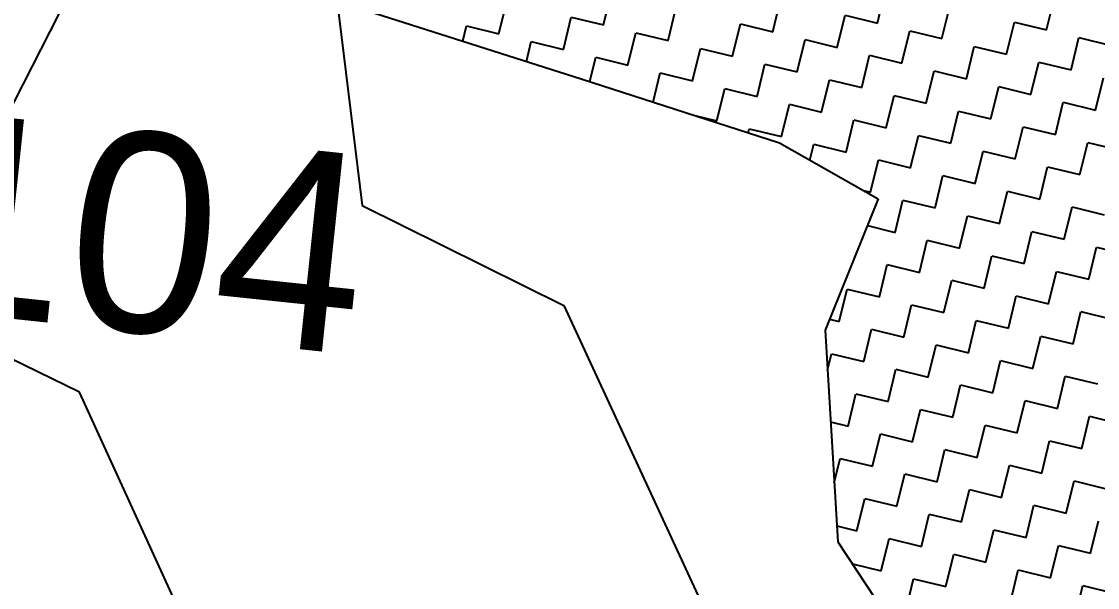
# Model space of a CAD drawing. Header units: metres. Extents: x 280481 to 282563, y 2046849 to 2049468.
# Drawn here: x 281593.9 to 281675.5, y 2048614 to 2048656.9 of the extents above; entities that cross this region are included whole.
import ezdxf
from ezdxf.enums import TextEntityAlignment as Align

# ---------------------------------------------------------------- set-up
doc = ezdxf.new("R2010")
doc.units = ezdxf.units.M
for name, color, linetype in [('POLY_HATCH', 12, 'Continuous'), ('POLY_PARCEL', 6, 'Continuous'), ('TEXT_PARCEL', 7, 'Continuous')]:
    doc.layers.add(name, color=color, linetype=linetype)
doc.styles.add('TEXT_MAP', font='')
doc.styles.get('TEXT_MAP').set_extended_font_data('Kruti Dev 050')

msp = doc.modelspace()

# ---------------------------------------------------------------- linework, layer by layer
at = {"layer": 'POLY_HATCH', "linetype": 'Continuous'}
for p, q in [((281638.02, 2048656.67), (281638.613, 2048659.116)), ((281658.778, 2048656.819), (281659.371, 2048659.265)), ((281671.603, 2048656.301), (281672.196, 2048658.747)), ((281630.088, 2048656.002), (281630.681, 2048658.449)), ((281642.913, 2048655.484), (281643.506, 2048657.93)), ((281650.846, 2048656.152), (281651.439, 2048658.598)), ((281663.671, 2048655.633), (281664.264, 2048658.08)), ((281634.981, 2048654.817), (281635.574, 2048657.263)), ((281635.574, 2048657.263), (281638.02, 2048656.67)), ((281655.738, 2048654.966), (281656.331, 2048657.412)), ((281656.331, 2048657.412), (281658.778, 2048656.819)), ((281627.362, 2048655.441), (281627.642, 2048656.595)), ((281627.642, 2048656.595), (281630.088, 2048656.002)), ((281647.806, 2048654.298), (281648.399, 2048656.744)), ((281648.399, 2048656.744), (281650.846, 2048656.152)), ((281668.564, 2048654.447), (281669.157, 2048656.894)), ((281669.157, 2048656.894), (281671.603, 2048656.301)), ((281639.874, 2048653.631), (281640.467, 2048656.077)), ((281640.467, 2048656.077), (281642.913, 2048655.484)), ((281652.699, 2048653.112), (281653.292, 2048655.559)), ((281653.292, 2048655.559), (281655.738, 2048654.966)), ((281660.631, 2048653.78), (281661.224, 2048656.226)), ((281661.224, 2048656.226), (281663.671, 2048655.633)), ((281673.456, 2048653.261), (281674.049, 2048655.708)), ((281674.049, 2048655.708), (281676.496, 2048655.115)), ((281632.172, 2048653.914), (281632.535, 2048655.409)), ((281632.535, 2048655.409), (281634.981, 2048654.817)), ((281644.767, 2048652.445), (281645.36, 2048654.891)), ((281645.36, 2048654.891), (281647.806, 2048654.298)), ((281665.524, 2048652.594), (281666.117, 2048655.04)), ((281666.117, 2048655.04), (281668.564, 2048654.447)), ((281636.982, 2048652.384), (281637.427, 2048654.224)), ((281637.427, 2048654.224), (281639.874, 2048653.631)), ((281657.592, 2048651.926), (281658.185, 2048654.373)), ((281658.185, 2048654.373), (281660.631, 2048653.78)), ((281670.417, 2048651.408), (281671.01, 2048653.854)), ((281671.01, 2048653.854), (281673.456, 2048653.261)), ((281641.786, 2048650.831), (281642.32, 2048653.038)), ((281642.32, 2048653.038), (281644.767, 2048652.445)), ((281649.66, 2048651.259), (281650.253, 2048653.705)), ((281650.253, 2048653.705), (281652.699, 2048653.112)), ((281662.485, 2048650.74), (281663.078, 2048653.187)), ((281663.078, 2048653.187), (281665.524, 2048652.594)), ((281654.552, 2048650.073), (281655.145, 2048652.519)), ((281655.145, 2048652.519), (281657.592, 2048651.926)), ((281675.31, 2048650.222), (281675.903, 2048652.668)), ((281646.62, 2048649.405), (281647.213, 2048651.852)), ((281647.213, 2048651.852), (281649.66, 2048651.259)), ((281667.378, 2048649.554), (281667.971, 2048652.001)), ((281667.971, 2048652.001), (281670.417, 2048651.408)), ((281651.513, 2048648.219), (281652.106, 2048650.666)), ((281652.106, 2048650.666), (281654.552, 2048650.073)), ((281659.445, 2048648.887), (281660.038, 2048651.333)), ((281660.038, 2048651.333), (281662.485, 2048650.74)), ((281672.27, 2048648.368), (281672.863, 2048650.815)), ((281672.863, 2048650.815), (281675.31, 2048650.222)), ((281644.928, 2048649.815), (281646.62, 2048649.405)), ((281664.338, 2048647.701), (281664.931, 2048650.147)), ((281664.931, 2048650.147), (281667.378, 2048649.554)), ((281656.406, 2048647.033), (281656.999, 2048649.48)), ((281656.999, 2048649.48), (281659.445, 2048648.887)), ((281669.231, 2048646.515), (281669.824, 2048648.961)), ((281669.824, 2048648.961), (281672.27, 2048648.368)), ((281648.991, 2048648.502), (281649.067, 2048648.812)), ((281649.067, 2048648.812), (281651.513, 2048648.219)), ((281661.299, 2048645.847), (281661.892, 2048648.294)), ((281661.892, 2048648.294), (281664.338, 2048647.701)), ((281653.669, 2048646.427), (281653.96, 2048647.626)), ((281653.96, 2048647.626), (281656.406, 2048647.033)), ((281674.124, 2048645.329), (281674.717, 2048647.775)), ((281674.717, 2048647.775), (281677.163, 2048647.182)), ((281666.192, 2048644.661), (281666.785, 2048647.108)), ((281666.785, 2048647.108), (281669.231, 2048646.515)), ((281658.259, 2048643.994), (281658.852, 2048646.44)), ((281658.852, 2048646.44), (281661.299, 2048645.847)), ((281671.085, 2048643.475), (281671.678, 2048645.922)), ((281671.678, 2048645.922), (281674.124, 2048645.329)), ((281663.152, 2048642.808), (281663.745, 2048645.254)), ((281663.745, 2048645.254), (281666.192, 2048644.661)), ((281657.734, 2048644.121), (281658.259, 2048643.994)), ((281668.045, 2048641.622), (281668.638, 2048644.068)), ((281668.638, 2048644.068), (281671.085, 2048643.475)), ((281660.113, 2048640.954), (281660.706, 2048643.401)), ((281660.706, 2048643.401), (281663.152, 2048642.808)), ((281672.938, 2048640.436), (281673.531, 2048642.882)), ((281673.531, 2048642.882), (281675.977, 2048642.29)), ((281665.006, 2048639.769), (281665.599, 2048642.215)), ((281665.599, 2048642.215), (281668.045, 2048641.622)), ((281658.021, 2048641.462), (281660.113, 2048640.954)), ((281669.899, 2048638.583), (281670.492, 2048641.029)), ((281670.492, 2048641.029), (281672.938, 2048640.436)), ((281661.966, 2048637.915), (281662.559, 2048640.362)), ((281662.559, 2048640.362), (281665.006, 2048639.769)), ((281657.073, 2048639.101), (281657.087, 2048639.158)), ((281666.859, 2048636.729), (281667.452, 2048639.176)), ((281667.452, 2048639.176), (281669.899, 2048638.583)), ((281674.791, 2048637.397), (281675.384, 2048639.843)), ((281675.384, 2048639.843), (281677.831, 2048639.25)), ((281657.065, 2048639.103), (281657.073, 2048639.101)), ((281658.927, 2048636.062), (281659.52, 2048638.508)), ((281659.52, 2048638.508), (281661.966, 2048637.915)), ((281671.752, 2048635.543), (281672.345, 2048637.99)), ((281672.345, 2048637.99), (281674.791, 2048637.397)), ((281663.82, 2048634.876), (281664.413, 2048637.322)), ((281664.413, 2048637.322), (281666.859, 2048636.729)), ((281655.888, 2048634.208), (281656.48, 2048636.655)), ((281656.48, 2048636.655), (281658.927, 2048636.062)), ((281668.713, 2048633.69), (281669.306, 2048636.136)), ((281669.306, 2048636.136), (281671.752, 2048635.543)), ((281660.78, 2048633.022), (281661.373, 2048635.469)), ((281661.373, 2048635.469), (281663.82, 2048634.876)), ((281655.154, 2048634.386), (281655.888, 2048634.208)), ((281665.673, 2048631.836), (281666.266, 2048634.283)), ((281666.266, 2048634.283), (281668.713, 2048633.69)), ((281673.605, 2048632.504), (281674.198, 2048634.95)), ((281674.198, 2048634.95), (281676.645, 2048634.357)), ((281657.741, 2048631.169), (281658.334, 2048633.615)), ((281658.334, 2048633.615), (281660.78, 2048633.022)), ((281670.566, 2048630.65), (281671.159, 2048633.097)), ((281671.159, 2048633.097), (281673.605, 2048632.504)), ((281662.634, 2048629.983), (281663.227, 2048632.429)), ((281663.227, 2048632.429), (281665.673, 2048631.836)), ((281654.992, 2048630.513), (281655.295, 2048631.762)), ((281655.295, 2048631.762), (281657.741, 2048631.169)), ((281667.527, 2048628.797), (281668.12, 2048631.243)), ((281668.12, 2048631.243), (281670.566, 2048630.65)), ((281659.594, 2048628.129), (281660.187, 2048630.576)), ((281660.187, 2048630.576), (281662.634, 2048629.983)), ((281664.487, 2048626.943), (281665.08, 2048629.39)), ((281665.08, 2048629.39), (281667.527, 2048628.797)), ((281672.42, 2048627.611), (281673.013, 2048630.057)), ((281673.013, 2048630.057), (281675.459, 2048629.464)), ((281656.555, 2048626.276), (281657.148, 2048628.722)), ((281657.148, 2048628.722), (281659.594, 2048628.129)), ((281669.38, 2048625.757), (281669.973, 2048628.204)), ((281669.973, 2048628.204), (281672.42, 2048627.611)), ((281661.448, 2048625.09), (281662.041, 2048627.536)), ((281662.041, 2048627.536), (281664.487, 2048626.943)), ((281674.273, 2048624.572), (281674.866, 2048627.018)), ((281674.866, 2048627.018), (281677.312, 2048626.425)), ((281655.23, 2048626.597), (281656.555, 2048626.276)), ((281666.341, 2048623.904), (281666.934, 2048626.35)), ((281666.934, 2048626.35), (281669.38, 2048625.757)), ((281658.408, 2048623.237), (281659.001, 2048625.683)), ((281659.001, 2048625.683), (281661.448, 2048625.09)), ((281663.301, 2048622.051), (281663.894, 2048624.497)), ((281663.894, 2048624.497), (281666.341, 2048623.904)), ((281671.234, 2048622.718), (281671.827, 2048625.164)), ((281671.827, 2048625.164), (281674.273, 2048624.572)), ((281655.512, 2048621.974), (281655.962, 2048623.829)), ((281655.962, 2048623.829), (281658.408, 2048623.237)), ((281668.194, 2048620.865), (281668.787, 2048623.311)), ((281668.787, 2048623.311), (281671.234, 2048622.718)), ((281660.262, 2048620.197), (281660.855, 2048622.644)), ((281660.855, 2048622.644), (281663.301, 2048622.051)), ((281673.087, 2048619.679), (281673.68, 2048622.125)), ((281673.68, 2048622.125), (281676.126, 2048621.532)), ((281665.155, 2048619.011), (281665.748, 2048621.458)), ((281665.748, 2048621.458), (281668.194, 2048620.865)), ((281657.223, 2048618.344), (281657.815, 2048620.79)), ((281657.815, 2048620.79), (281660.262, 2048620.197)), ((281662.115, 2048617.158), (281662.708, 2048619.604)), ((281662.708, 2048619.604), (281665.155, 2048619.011)), ((281670.048, 2048617.825), (281670.641, 2048620.272)), ((281670.641, 2048620.272), (281673.087, 2048619.679)), ((281674.941, 2048616.639), (281675.533, 2048619.086)), ((281655.711, 2048618.71), (281657.223, 2048618.344)), ((281667.008, 2048615.972), (281667.601, 2048618.418)), ((281667.601, 2048618.418), (281670.048, 2048617.825)), ((281659.076, 2048615.304), (281659.669, 2048617.751)), ((281659.669, 2048617.751), (281662.115, 2048617.158)), ((281671.901, 2048614.786), (281672.494, 2048617.232)), ((281672.494, 2048617.232), (281674.941, 2048616.639)), ((281663.969, 2048614.118), (281664.562, 2048616.565)), ((281664.562, 2048616.565), (281667.008, 2048615.972)), ((281656.882, 2048615.836), (281659.076, 2048615.304)), ((281660.929, 2048612.265), (281661.522, 2048614.711)), ((281661.522, 2048614.711), (281663.969, 2048614.118)), ((281668.862, 2048612.932), (281669.455, 2048615.379)), ((281669.455, 2048615.379), (281671.901, 2048614.786)), ((281673.755, 2048611.746), (281674.348, 2048614.193)), ((281674.348, 2048614.193), (281676.794, 2048613.6))]:
    msp.add_line(p, q, dxfattribs=at)
at = {"layer": 'POLY_HATCH'}
for p, q in [((281620.139, 2048657.734), (281636.324, 2048652.596)), ((281636.324, 2048652.596), (281651.36, 2048647.736)), ((281651.36, 2048647.736), (281658.843, 2048643.492)), ((281658.843, 2048643.492), (281654.808, 2048633.532)), ((281654.808, 2048633.532), (281655.785, 2048617.496)), ((281655.785, 2048617.496), (281668.538, 2048598.2))]:
    msp.add_line(p, q, dxfattribs=at)
at = {"layer": 'POLY_PARCEL'}
for p, q in [((281590.57, 2048645.45), (281601.508, 2048666.779)), ((281617.481, 2048661.293), (281619.736, 2048642.992)), ((281619.736, 2048642.992), (281635.008, 2048635.409)), ((281598.311, 2048628.857), (281584.886, 2048635.339)), ((281635.008, 2048635.409), (281674.583, 2048550.038)), ((281622.047, 2048576.953), (281598.311, 2048628.857))]:
    msp.add_line(p, q, dxfattribs=at)

# ---------------------------------------------------------------- texts
at = {"layer": 'TEXT_PARCEL', "style": 'TEXT_MAP'}
msp.add_text('104', height=15.1141, rotation=353.97403, dxfattribs=at).set_placement((281602.443, 2048633.425), align=Align.CENTER)

doc.saveas('drawing.dxf')
